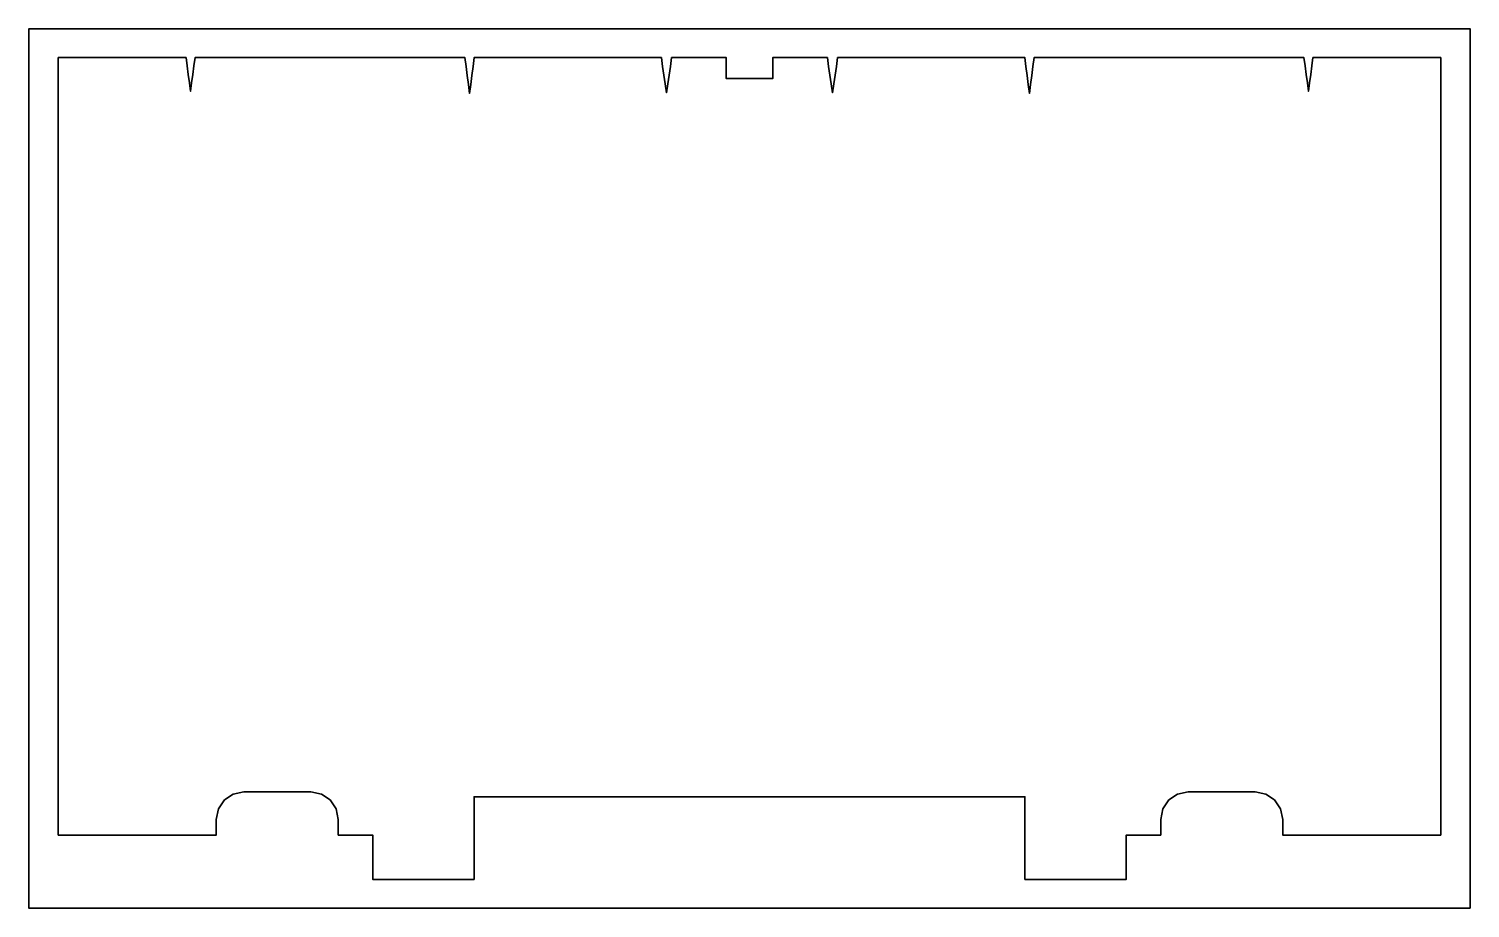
# Model space of a CAD drawing. Header units: millimetres. Extents: x -146 to 356, y -5 to 302.
import ezdxf

# ---------------------------------------------------------------- set-up
doc = ezdxf.new("R2010")
doc.units = ezdxf.units.MM
doc.header["$MEASUREMENT"] = 0
doc.layers.get('0').update_dxf_attribs({"lineweight": 0})
doc.layers.add('Safety', color=7, linetype='Continuous', lineweight=0)

msp = doc.modelspace()

# ---------------------------------------------------------------- linework, layer by layer
at = {"color": 250, "lineweight": 35, "true_color": 0x333333}
msp.add_lwpolyline([(298.25, 20.77), (299.41, 20.77), (300.57, 20.77), (301.73, 20.77), (302.89, 20.77), (313.67, 20.77), (324.45, 20.77), (335.23, 20.77), (346.01, 20.77), (346.01, 88.5), (346.01, 156.23), (346.01, 223.95), (346.01, 291.68), (334.87, 291.68), (323.72, 291.68), (312.58, 291.68), (301.43, 291.68), (301.04, 288.75), (300.65, 285.82), (300.26, 282.88), (299.87, 279.95), (299.48, 282.88), (299.09, 285.82), (298.69, 288.75), (298.3, 291.68), (274.78, 291.68), (251.26, 291.68), (227.74, 291.68), (204.22, 291.68), (203.82, 288.56), (203.41, 285.44), (203.01, 282.32), (202.6, 279.2), (202.2, 282.32), (201.79, 285.44), (201.39, 288.56), (200.99, 291.68), (184.67, 291.68), (168.36, 291.68), (152.04, 291.68), (135.73, 291.68), (135.28, 288.62), (134.83, 285.55), (134.38, 282.48), (133.94, 279.41), (133.49, 282.48), (133.04, 285.55), (132.59, 288.62), (132.14, 291.68), (127.39, 291.68), (122.64, 291.68), (117.89, 291.68), (113.13, 291.68), (113.13, 289.85), (113.13, 288.02), (113.13, 286.19), (113.13, 284.36), (109.07, 284.36), (105, 284.36), (100.93, 284.36), (96.87, 284.36), (96.87, 286.19), (96.87, 288.02), (96.87, 289.85), (96.87, 291.68), (92.11, 291.68), (87.36, 291.68), (82.61, 291.68), (77.86, 291.68), (77.41, 288.62), (76.96, 285.55), (76.51, 282.48), (76.06, 279.41), (75.62, 282.48), (75.17, 285.55), (74.72, 288.62), (74.27, 291.68), (57.96, 291.68), (41.64, 291.68), (25.33, 291.68), (9.01, 291.68), (8.61, 288.56), (8.21, 285.44), (7.8, 282.32), (7.4, 279.2), (6.99, 282.32), (6.59, 285.44), (6.18, 288.56), (5.78, 291.68), (-17.74, 291.68), (-41.26, 291.68), (-64.78, 291.68), (-88.3, 291.68), (-88.69, 288.75), (-89.09, 285.82), (-89.48, 282.88), (-89.87, 279.95), (-90.26, 282.88), (-90.65, 285.82), (-91.04, 288.75), (-91.43, 291.68), (-102.58, 291.68), (-113.72, 291.68), (-124.87, 291.68), (-136.01, 291.68), (-136.01, 223.95), (-136.01, 156.23), (-136.01, 88.5), (-136.01, 20.77), (-125.23, 20.77), (-114.45, 20.77), (-103.67, 20.77), (-92.89, 20.77), (-89.89, 20.77), (-86.89, 20.77), (-83.89, 20.77), (-80.89, 20.77), (-80.89, 22.12), (-80.89, 23.48), (-80.89, 24.84), (-80.89, 26.19), (-80.14, 29.94), (-78.07, 33), (-75.01, 35.06), (-71.27, 35.82), (-71.27, 35.82), (-71.27, 35.82), (-71.27, 35.82), (-71.27, 35.82), (-65.44, 35.82), (-59.62, 35.82), (-53.8, 35.82), (-47.97, 35.82), (-44.23, 35.06), (-41.17, 33), (-39.1, 29.94), (-38.35, 26.19), (-38.35, 24.84), (-38.35, 23.48), (-38.35, 22.12), (-38.35, 20.77), (-35.35, 20.77), (-32.35, 20.77), (-29.35, 20.77), (-26.35, 20.77), (-26.35, 16.9), (-26.35, 13.04), (-26.35, 9.18), (-26.35, 5.32), (-26.02, 5.32), (-25.69, 5.32), (-25.37, 5.32), (-25.04, 5.32), (-16.53, 5.32), (-8.01, 5.32), (0.5, 5.32), (9.01, 5.32), (9.01, 12.52), (9.01, 19.73), (9.01, 26.93), (9.01, 34.14), (57.01, 34.14), (105, 34.14), (152.99, 34.14), (200.99, 34.14), (200.99, 26.93), (200.99, 19.73), (200.99, 12.52), (200.99, 5.32), (209.5, 5.32), (218.01, 5.32), (226.53, 5.32), (235.04, 5.32), (235.37, 5.32), (235.69, 5.32), (236.02, 5.32), (236.35, 5.32), (236.35, 9.18), (236.35, 13.04), (236.35, 16.9), (236.35, 20.77), (239.35, 20.77), (242.35, 20.77), (245.35, 20.77), (248.35, 20.77), (248.35, 22.12), (248.35, 23.48), (248.35, 24.84), (248.35, 26.19), (249.1, 29.94), (251.17, 33), (254.23, 35.06), (257.97, 35.82), (263.8, 35.82), (269.62, 35.82), (275.44, 35.82), (281.27, 35.82), (281.27, 35.82), (281.27, 35.82), (281.27, 35.82), (281.27, 35.82), (285.01, 35.06), (288.07, 33), (290.14, 29.94), (290.89, 26.19), (290.89, 24.84), (290.89, 23.48), (290.89, 22.12), (290.89, 20.77), (292.73, 20.77), (294.57, 20.77), (296.41, 20.77)], close=True, dxfattribs=at)
at = {"layer": 'Safety', "color": 250, "lineweight": 35, "true_color": 0x333333}
msp.add_lwpolyline([(356.25, -4.68), (-146.25, -4.68), (-146.25, 301.68), (356.25, 301.68)], close=True, dxfattribs=at)

doc.saveas('drawing.dxf')
